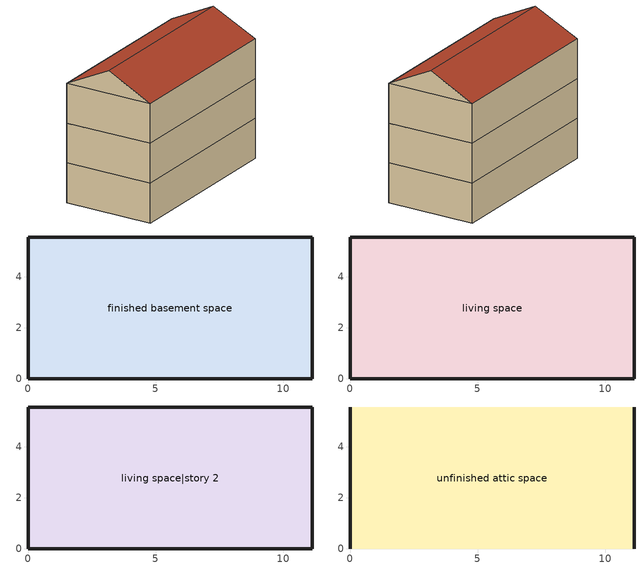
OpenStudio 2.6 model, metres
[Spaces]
finished basement space
 floor foundation: 0,0 0,5.56 11.13,5.56 11.13,0 z-2.44
 wall foundation: 0,5.56 0,0 11.13,0 11.13,5.56 0,5.56 z-2.44:0
living space
 floor to finished basement space: 0,0 0,5.56 11.13,5.56 11.13,0 z0
 wall outside: 0,5.56 0,0 11.13,0 11.13,5.56 0,5.56 z0:2.44
living space|story 2
 floor to living space: 0,0 0,5.56 11.13,5.56 11.13,0 z2.44
 wall outside: 0,5.56 0,0 11.13,0 11.13,5.56 0,5.56 z2.44:4.88
unfinished attic space
 floor to living space|story 2: 0,5.56 11.13,5.56 11.13,0 0,0 z4.88
 wall outside: 0,2.78,6.27 0,5.56,4.88 0,0,4.88; 11.13,2.78,6.27 11.13,0,4.88 11.13,5.56,4.88
 roof outside: 11.13,2.78,6.27 0,2.78,6.27 0,0,4.88 11.13,0,4.88; 0,2.78,6.27 11.13,2.78,6.27 11.13,5.56,4.88 0,5.56,4.88
[Building]
Building 1: North Axis {deg}=0; Standards Number of Stories=3; Standards Number of Above Ground Stories=2; Standards Building Type=singlefamilydetached; Standards Number of Living Units=1
[Site]
Denver Intl Ap_CO_USA: Latitude {deg}=39.83; Longitude {deg}=-104.65; Time Zone {hr}=-7; Elevation {m}=1650
[ClimateZones]
Climate Zone Institution Name 2=Building America; Climate Zone Document Year 2=0; Climate Zone Value 2=Cold
[Site:WaterMainsTemperature]
Calculation Method=Correlation; Annual Average Outdoor Air Temperature {C}=10.8753; Maximum Difference In Monthly Average Outdoor Air Temperatures {deltaC}=23.1524
[Site:GroundTemperature:Deep]
10.8753, 10.8753, 10.8753, 10.8753, 10.8753, 10.8753, 10.8753, 10.8753, 10.8753, 10.8753, 10.8753, 10.8753
[ThermalZone] Use Ideal Air Loads=No
Name | Thermostat
living zone | living zone temperature setpoint
unfinished attic zone
finished basement zone | finished basement zone temperature setpoint
[Sizing:Zone] Zone Cooling Design Supply Air Temperature Input Method=SupplyAirTemperature; Zone Cooling Design Supply Air Temperature {C}=14; Zone Cooling Design Supply Air Temperature Difference {deltaC}=11.11; Zone Heating Design Supply Air Temperature Input Method=SupplyAirTemperature; Zone Heating Design Supply Air Temperature {C}=40; Zone Heating Design Supply Air Temperature Difference {deltaC}=11.11; Zone Cooling Design Supply Air Humidity Ratio {kg-H2O/kg-air}=0.0085; Zone Heating Design Supply Air Humidity Ratio {kg-H2O/kg-air}=0.008; Cooling Design Air Flow Method=DesignDay; Heating Design Air Flow Method=DesignDay; Account for Dedicated Outdoor Air System=No; Dedicated Outdoor Air System Control Strategy=NeutralSupplyAir; Dedicated Outdoor Air Low Setpoint Temperature for Design {C}=autosize; Dedicated Outdoor Air High Setpoint Temperature for Design {C}=autosize
living zone; unfinished attic zone; finished basement zone
[Zone equipment]
living zone: residential baseboard living zone convective electric, residential room ac zone ptac
finished basement zone: residential baseboard finished basement zone convective electric
[Space]
Name | Space Type | Thermal Zone | Building Unit
living space; living space|story 2 | Space Type 1 | living zone | unit 1
unfinished attic space | Space Type 2 | unfinished attic zone
finished basement space | Space Type 3 | finished basement zone | unit 1
[SpaceType]
Name | Standards Space Type
Space Type 1 | living
Space Type 2 | unfinished attic
Space Type 3 | finished basement
[BuildingUnit]
unit 1: Building Unit Type=Residential
[ZoneHVAC:Baseboard:Convective:Electric] Availability Schedule=residential heating season; Nominal Capacity {W}=autosize; Efficiency=1
residential baseboard living zone convective electric; residential baseboard finished basement zone convective electric
[Coil:Cooling:DX:SingleSpeed]
residential room ac cooling coil: Availability Schedule=residential cooling season; Rated Total Cooling Capacity {W}=autosize; Rated Sensible Heat Ratio=0.65; Rated COP {W/W}=2.4911; Rated Air Flow Rate {m3/s}=autosize; Rated Evaporator Fan Power Per Volume Flow Rate {W/(m3/s)}=773.3; Total Cooling Capacity Function of Temperature Curve=RoomAC-Cap-fT; Total Cooling Capacity Function of Flow Fraction Curve=RoomAC-Cap-fFF; Energy Input Ratio Function of Temperature Curve=RoomAC-EIR-fT; Energy Input Ratio Function of Flow Fraction Curve=RoomAC-EIR-fFF; Part Load Fraction Correlation Curve=RoomAC-PLF-fPLR; Condenser Type=AirCooled; Evaporative Condenser Effectiveness=0.9; Evaporative Condenser Air Flow Rate {m3/s}=Autosize; Evaporative Condenser Pump Rated Power Consumption {W}=Autosize; Crankcase Heater Capacity {W}=0; Maximum Outdoor Dry-Bulb Temperature for Crankcase Heater Operation {C}=10; Basin Heater Capacity {W/K}=0; Basin Heater Setpoint Temperature {C}=2
[Fan:OnOff]
residential room ac supply fan: Availability Schedule=Always On Discrete; Fan Efficiency=1; Pressure Rise {Pa}=0; Maximum Flow Rate {m3/s}=autosize; Motor Efficiency=1; Motor In Airstream Fraction=0; Fan Power Ratio Function of Speed Ratio Curve=Fan On Off Power Curve; Fan Efficiency Ratio Function of Speed Ratio Curve=Fan On Off Efficiency Curve
[Coil:Heating:Electric]
residential room ac always off heating coil: Availability Schedule=Always Off Discrete
[ZoneHVAC:PackagedTerminalAirConditioner]
residential room ac zone ptac: Availability Schedule=Always On Discrete; Supply Air Flow Rate During Cooling Operation {m3/s}=Autosize; Supply Air Flow Rate During Heating Operation {m3/s}=Autosize; Supply Air Flow Rate When No Cooling or Heating is Needed {m3/s}=Autosize; Outdoor Air Flow Rate During Cooling Operation {m3/s}=Autosize; Outdoor Air Flow Rate During Heating Operation {m3/s}=Autosize; Outdoor Air Flow Rate When No Cooling or Heating is Needed {m3/s}=Autosize; Supply Air Fan=residential room ac supply fan; Heating Coil=residential room ac always off heating coil; Cooling Coil=residential room ac cooling coil; Fan Placement=DrawThrough; Supply Air Fan Operating Mode Schedule=Always Off Discrete
[ThermostatSetpoint:DualSetpoint] Heating Setpoint Temperature Schedule=residential heating setpoint; Cooling Setpoint Temperature Schedule=residential cooling setpoint
living zone temperature setpoint; finished basement zone temperature setpoint
[Schedule:Constant]
Name | Value
Always On Discrete | 1
Always Off Discrete | 0
[Curve:Biquadratic] Minimum Value of x=0; Maximum Value of x=100; Minimum Value of y=0; Maximum Value of y=100
Name | Coefficient1 Constant | Coefficient2 x | Coefficient3 x**2 | Coefficient4 y | Coefficient5 y**2 | Coefficient6 x*y
RoomAC-Cap-fT | 0.6405 | 0.01568 | 0.0004531 | 0.001615 | -0.0001825 | 6.614e-05
RoomAC-EIR-fT | 2.287 | -0.1732 | 0.004745 | 0.01662 | 0.000484 | -0.001306
[Curve:Quadratic] Coefficient3 x**2=0; Minimum Value of x=0; Minimum Curve Output=0
Name | Coefficient1 Constant | Coefficient2 x | Maximum Value of x | Maximum Curve Output
RoomAC-Cap-fFF | 0.887 | 0.1128 | 2 | 2
RoomAC-EIR-fFF | 1.763 | -0.6081 | 2 | 2
RoomAC-PLF-fPLR | 0.78 | 0.22 | 1 | 1
[Curve:Exponent]
Fan On Off Power Curve: Coefficient1 Constant=1; Coefficient2 Constant=0; Coefficient3 Constant=0; Minimum Value of x=0; Maximum Value of x=1
[Curve:Cubic]
Fan On Off Efficiency Curve: Coefficient1 Constant=1; Coefficient2 x=0; Coefficient3 x**2=0; Coefficient4 x**3=0; Minimum Value of x=0; Maximum Value of x=1
[Schedule:Ruleset]
Name | Default Day Schedule | Summer Design Day Schedule | Winter Design Day Schedule
residential heating season | Schedule Day 3
residential cooling season | Schedule Day 1
residential heating setpoint | Schedule Day 5 | residential heating setpoint summer design | residential heating setpoint winter design
residential cooling setpoint | Schedule Day 6 | residential cooling setpoint summer design | residential cooling setpoint winter design
[Schedule:Day]
Schedule Day 3; Schedule Day 1; Schedule Day 5; Schedule Day 6: 24, 0, 0
residential heating season allday1; residential heating season allday2; residential heating season allday3; residential heating season allday4; residential heating season allday5; residential heating season allday6; residential heating season allday7; residential heating season allday8; residential heating season allday9; residential heating season allday10; residential heating season allday11; residential heating season allday12; residential cooling season allday1; residential cooling season allday2; residential cooling season allday3; residential cooling season allday4; residential cooling season allday5; residential cooling season allday6; residential cooling season allday7; residential cooling season allday8; residential cooling season allday9; residential cooling season allday10; residential cooling season allday11; residential cooling season allday12: 24, 0, 1
residential heating setpoint allday1; residential heating setpoint allday2; residential heating setpoint allday3; residential heating setpoint allday4; residential heating setpoint allday5; residential heating setpoint allday6; residential heating setpoint allday7; residential heating setpoint allday8; residential heating setpoint allday9; residential heating setpoint allday10; residential heating setpoint allday11; residential heating setpoint allday12: 24, 0, 21.6667
residential heating setpoint winter design; residential cooling setpoint winter design: 24, 0, 21.1111
residential heating setpoint summer design; residential cooling setpoint summer design: 24, 0, 23.8889
residential cooling setpoint allday1; residential cooling setpoint allday2; residential cooling setpoint allday3; residential cooling setpoint allday4; residential cooling setpoint allday5; residential cooling setpoint allday6; residential cooling setpoint allday7; residential cooling setpoint allday8; residential cooling setpoint allday9; residential cooling setpoint allday10; residential cooling setpoint allday11; residential cooling setpoint allday12: 24, 0, 24.4444
[Schedule:Rule] Apply Sunday=Yes; Apply Monday=Yes; Apply Tuesday=Yes; Apply Wednesday=Yes; Apply Thursday=Yes; Apply Friday=Yes; Apply Saturday=Yes; Date Specification Type=DateRange; Start Day=1
Name | Schedule Ruleset | Rule Order | Day Schedule | Start Month | End Month | End Day
residential heating season allday ruleset1 | residential heating season | 11 | residential heating season allday1 | 1 | 1 | 31
residential heating season allday ruleset2 | residential heating season | 10 | residential heating season allday2 | 2 | 2 | 28
residential heating season allday ruleset3 | residential heating season | 9 | residential heating season allday3 | 3 | 3 | 31
residential heating season allday ruleset4 | residential heating season | 8 | residential heating season allday4 | 4 | 4 | 30
residential heating season allday ruleset5 | residential heating season | 7 | residential heating season allday5 | 5 | 5 | 31
residential heating season allday ruleset6 | residential heating season | 6 | residential heating season allday6 | 6 | 6 | 30
residential heating season allday ruleset7 | residential heating season | 5 | residential heating season allday7 | 7 | 7 | 31
residential heating season allday ruleset8 | residential heating season | 4 | residential heating season allday8 | 8 | 8 | 31
residential heating season allday ruleset9 | residential heating season | 3 | residential heating season allday9 | 9 | 9 | 30
residential heating season allday ruleset10 | residential heating season | 2 | residential heating season allday10 | 10 | 10 | 31
residential heating season allday ruleset11 | residential heating season | 1 | residential heating season allday11 | 11 | 11 | 30
residential heating season allday ruleset12 | residential heating season | 0 | residential heating season allday12 | 12 | 12 | 31
residential cooling season allday ruleset1 | residential cooling season | 11 | residential cooling season allday1 | 1 | 1 | 31
residential cooling season allday ruleset2 | residential cooling season | 10 | residential cooling season allday2 | 2 | 2 | 28
residential cooling season allday ruleset3 | residential cooling season | 9 | residential cooling season allday3 | 3 | 3 | 31
residential cooling season allday ruleset4 | residential cooling season | 8 | residential cooling season allday4 | 4 | 4 | 30
residential cooling season allday ruleset5 | residential cooling season | 7 | residential cooling season allday5 | 5 | 5 | 31
residential cooling season allday ruleset6 | residential cooling season | 6 | residential cooling season allday6 | 6 | 6 | 30
residential cooling season allday ruleset7 | residential cooling season | 5 | residential cooling season allday7 | 7 | 7 | 31
residential cooling season allday ruleset8 | residential cooling season | 4 | residential cooling season allday8 | 8 | 8 | 31
residential cooling season allday ruleset9 | residential cooling season | 3 | residential cooling season allday9 | 9 | 9 | 30
residential cooling season allday ruleset10 | residential cooling season | 2 | residential cooling season allday10 | 10 | 10 | 31
residential cooling season allday ruleset11 | residential cooling season | 1 | residential cooling season allday11 | 11 | 11 | 30
residential cooling season allday ruleset12 | residential cooling season | 0 | residential cooling season allday12 | 12 | 12 | 31
residential heating setpoint allday ruleset1 | residential heating setpoint | 11 | residential heating setpoint allday1 | 1 | 1 | 31
residential heating setpoint allday ruleset2 | residential heating setpoint | 10 | residential heating setpoint allday2 | 2 | 2 | 28
residential heating setpoint allday ruleset3 | residential heating setpoint | 9 | residential heating setpoint allday3 | 3 | 3 | 31
residential heating setpoint allday ruleset4 | residential heating setpoint | 8 | residential heating setpoint allday4 | 4 | 4 | 30
residential heating setpoint allday ruleset5 | residential heating setpoint | 7 | residential heating setpoint allday5 | 5 | 5 | 31
residential heating setpoint allday ruleset6 | residential heating setpoint | 6 | residential heating setpoint allday6 | 6 | 6 | 30
residential heating setpoint allday ruleset7 | residential heating setpoint | 5 | residential heating setpoint allday7 | 7 | 7 | 31
residential heating setpoint allday ruleset8 | residential heating setpoint | 4 | residential heating setpoint allday8 | 8 | 8 | 31
residential heating setpoint allday ruleset9 | residential heating setpoint | 3 | residential heating setpoint allday9 | 9 | 9 | 30
residential heating setpoint allday ruleset10 | residential heating setpoint | 2 | residential heating setpoint allday10 | 10 | 10 | 31
residential heating setpoint allday ruleset11 | residential heating setpoint | 1 | residential heating setpoint allday11 | 11 | 11 | 30
residential heating setpoint allday ruleset12 | residential heating setpoint | 0 | residential heating setpoint allday12 | 12 | 12 | 31
residential cooling setpoint allday ruleset1 | residential cooling setpoint | 11 | residential cooling setpoint allday1 | 1 | 1 | 31
residential cooling setpoint allday ruleset2 | residential cooling setpoint | 10 | residential cooling setpoint allday2 | 2 | 2 | 28
residential cooling setpoint allday ruleset3 | residential cooling setpoint | 9 | residential cooling setpoint allday3 | 3 | 3 | 31
residential cooling setpoint allday ruleset4 | residential cooling setpoint | 8 | residential cooling setpoint allday4 | 4 | 4 | 30
residential cooling setpoint allday ruleset5 | residential cooling setpoint | 7 | residential cooling setpoint allday5 | 5 | 5 | 31
residential cooling setpoint allday ruleset6 | residential cooling setpoint | 6 | residential cooling setpoint allday6 | 6 | 6 | 30
residential cooling setpoint allday ruleset7 | residential cooling setpoint | 5 | residential cooling setpoint allday7 | 7 | 7 | 31
residential cooling setpoint allday ruleset8 | residential cooling setpoint | 4 | residential cooling setpoint allday8 | 8 | 8 | 31
residential cooling setpoint allday ruleset9 | residential cooling setpoint | 3 | residential cooling setpoint allday9 | 9 | 9 | 30
residential cooling setpoint allday ruleset10 | residential cooling setpoint | 2 | residential cooling setpoint allday10 | 10 | 10 | 31
residential cooling setpoint allday ruleset11 | residential cooling setpoint | 1 | residential cooling setpoint allday11 | 11 | 11 | 30
residential cooling setpoint allday ruleset12 | residential cooling setpoint | 0 | residential cooling setpoint allday12 | 12 | 12 | 31
